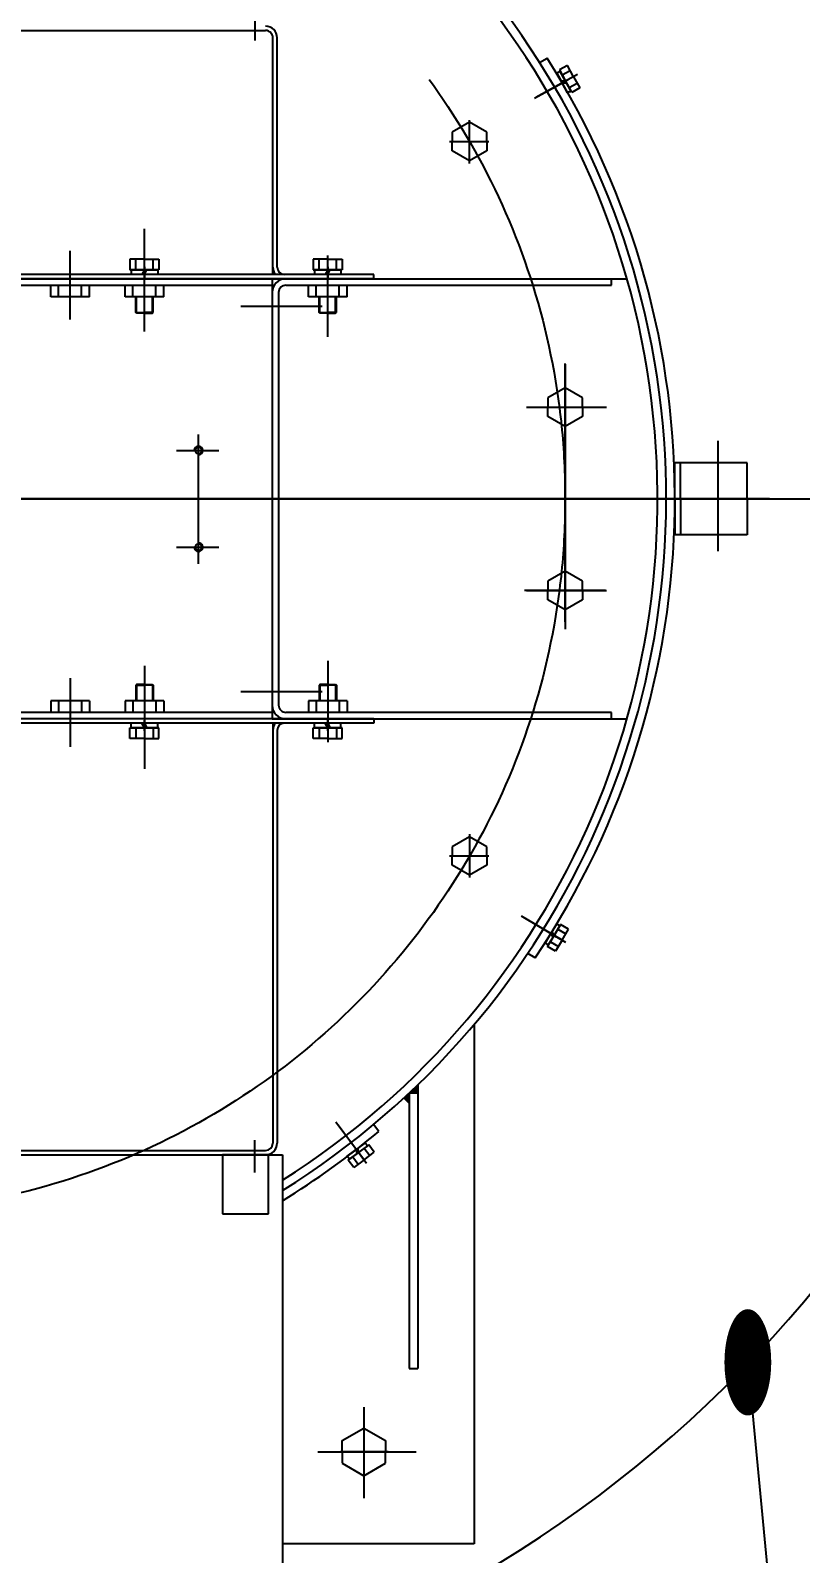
# Model space of a CAD drawing. Header units: millimetres. Extents: x 0 to 29400, y 0 to 20790.
# Drawn here: x 15597 to 16131, y 11451 to 12506 of the extents above; entities that cross this region are included whole.
import ezdxf
from ezdxf.enums import TextEntityAlignment as Align

# ---------------------------------------------------------------- set-up
doc = ezdxf.new("R2010")
doc.units = ezdxf.units.MM
doc.header["$LTSCALE"] = 700
doc.linetypes.add('F', pattern=[0.75, 0.5, -0.25])
doc.linetypes.add('G', pattern=[2, 1.25, -0.25, 0.25, -0.25])
for name, color, linetype in [('01', 7, 'Continuous'), ('02', 1, 'Continuous'), ('04', 2, 'F'), ('05', 142, 'G'), ('08', 1, 'Continuous')]:
    doc.layers.add(name, color=color, linetype=linetype)
doc.styles.get("Standard").update_dxf_attribs({"font": 'FZYTK.TTF', "width": 0.707})
doc.dimstyles.new('INTE', dxfattribs={"dimscale": 70, "dimtxt": 3.5, "dimasz": 3, "dimexe": 3, "dimexo": 0, "dimgap": 1, "dimtad": 1, "dimdec": 0, "dimdsep": 46, "dimtxsty": 'Standard', "dimcen": 0, "dimclrd": 1, "dimclre": 1, "dimclrt": 3, "dimaunit": 1, "dimadec": 0, "dimazin": 0, "dimtfac": 1, "dimtdec": 0, "dimtmove": 0, "dimatfit": 0, "dimfxl": 1, "dimarcsym": 0})

# ---------------------------------------------------------------- blocks, each defined once
blk = doc.blocks.new('*D847')
at = {"layer": '08', "color": 1, "lineweight": -2}
for p, q in [((19345.33032505005, 16880.97861289598), (25222.22751804423, 16880.97861289598)), ((25012.22751804423, 7692.97861289595), (25012.22751804423, 16670.97861289598)), ((14962.64169285735, 7482.978612895953), (25222.22751804423, 7482.97861289595))]:
    blk.add_line(p, q, dxfattribs=at)
at = {"layer": '08', "color": 1}
for points in [[(24977.22751804423, 16670.97861289598), (25047.22751804423, 16670.97861289598), (25012.22751804423, 16880.97861289598)], [(24977.22751804423, 7692.97861289595), (25047.22751804423, 7692.97861289595), (25012.22751804423, 7482.97861289595)]]:
    blk.add_solid(points, dxfattribs=at)
at = {"layer": 'DEFPOINTS', "color": 0}
for p in [(19345.33032505005, 16880.97861289598), (25012.22751804423, 16880.97861289598), (14962.64169285735, 7482.978612895953)]:
    blk.add_point(p, dxfattribs=at)
at = {"layer": '08', "color": 3, "insert": (24783.71285228706, 12181.97861289597), "char_height": 245, "attachment_point": 5, "rotation": 90}
blk.add_mtext('{\\fArial|b0|i0|c204|p34;Внешняя сторона кузова\\Fisocp,intecad|c134;9398}', dxfattribs=at)
blk = doc.blocks.new('*D854')
at = {"layer": '08', "color": 1, "lineweight": -2}
for p, q in [((19030.92553753621, 18159.26929364295), (25718.12244408788, 18159.26929364295)), ((25508.12244408788, 17949.26929364295), (25508.12244408787, 5239.669293642958)), ((15649.91551973172, 5029.669293642961), (25718.12244408787, 5029.669293642958))]:
    blk.add_line(p, q, dxfattribs=at)
at = {"layer": '08', "color": 1}
for points in [[(25473.12244408788, 17949.26929364295), (25543.12244408788, 17949.26929364295), (25508.12244408788, 18159.26929364295)], [(25473.12244408787, 5239.669293642958), (25543.12244408787, 5239.669293642958), (25508.12244408787, 5029.669293642958)]]:
    blk.add_solid(points, dxfattribs=at)
at = {"layer": 'DEFPOINTS', "color": 0}
for p in [(19030.92553753621, 18159.26929364295), (15649.91551973172, 5029.669293642961), (25508.12244408787, 5029.669293642958)]:
    blk.add_point(p, dxfattribs=at)
at = {"layer": '08', "color": 3, "insert": (25315.62244408787, 11594.46929364296), "char_height": 245, "attachment_point": 5, "rotation": 90}
blk.add_mtext('13130', dxfattribs=at)
blk = doc.blocks.new('*U839')
at = {"layer": '01'}
for p, q in [((7.58052717213873e-15, 16.47500000011956), (-15.00000000013123, 7.814745962199479)), ((15.00000000013121, 7.814745962199571), (7.58052717213873e-15, 16.47500000011956)), ((-15.00000000013123, 7.814745962199479), (-15.00000000013123, 0)), ((-15.00000000013122, -7.814745962199473), (-15.00000000013123, 0)), ((15.00000000013121, 0), (15.00000000013121, 7.814745962199571)), ((15.00000000013121, 0), (15.00000000013128, -7.814745962199571)), ((5.562988204201937e-15, -16.47500000011956), (-15.00000000013122, -7.814745962199473)), ((15.00000000013128, -7.814745962199571), (5.562988204201937e-15, -16.47500000011956))]:
    blk.add_line(p, q, dxfattribs=at)
at = {"layer": '05'}
for p, q in [((-7.751287668583853e-15, -18.28982099506591), (7.58052717213873e-15, 17.88689711369997)), ((-16.86132029995511, 0), (16.34612029626426, 0))]:
    blk.add_line(p, q, dxfattribs=at)
blk = doc.blocks.new('*U770')
at = {"layer": '01'}
for p, q in [((-7.699999999914781, 2.599999999833237), (-7.699999999914782, -3.503246160812043e-46)), ((4.775964779600941e-16, 2.599999999833236), (-7.699999999914781, 2.599999999833237)), ((-7.699999999914782, -3.503246160812043e-46), (0, 0)), ((0, 0), (-1.501110699740164, 2.599999999833237)), ((4.775964779600941e-16, 2.599999999833236), (1.501110699740164, -1.838269700692559e-16)), ((4.775964779600941e-16, 2.599999999833236), (7.699999999914783, 2.599999999833232)), ((7.699999999914782, -1.885893784865649e-15), (0, 0)), ((7.699999999914783, 2.599999999833232), (7.699999999914782, -1.885893784865649e-15))]:
    blk.add_line(p, q, dxfattribs=at)
at = {"layer": '05'}
blk.add_line((8.627374447395918e-16, 4.696679016059432), (0, -2.095679016226192), dxfattribs=at)
blk = doc.blocks.new('EWRW')
at = {"layer": '01'}
for p, q in [((5091.885509359078, 2659.694252373529), (5083.711328057597, 2656.212013862445)), ((5091.885509359078, 2659.694252373529), (5100.059690660561, 2663.176490884613)), ((5098.993807949846, 2655.765882336947), (5096.485498836575, 2661.653868868238)), ((5100.059690660561, 2663.176490884613), (5102.567999773827, 2657.288504353321)), ((5083.711328057597, 2656.212013862445), (5086.219637170865, 2650.324027331151)), ((5086.219637170865, 2650.324027331151), (5094.393818472349, 2653.806265842235)), ((5089.793828994851, 2651.846649347524), (5087.285519881581, 2657.73463587882)), ((5102.567999773827, 2657.288504353321), (5094.393818472349, 2653.806265842235))]:
    blk.add_line(p, q, dxfattribs=at)
at = {"layer": '05'}
blk.add_line((5090.6842676434, 2662.514038421954), (5103.623172561473, 2632.141347319306), dxfattribs=at)
at = {"layer": '01', "rotation": 23.61572414682392}
blk.add_blockref('*U770', (5095.435379778403, 2651.424008499951), dxfattribs=at)
blk = doc.blocks.new('*U838')
at = {"layer": '01'}
for p, q in [((7.375605564438452e-15, 13.3750000000022), (-12.00000000001768, 6.446796769716442)), ((12.00000000001767, 6.446796769716472), (7.375605564438452e-15, 13.3750000000022)), ((-12.00000000001768, 6.446796769716442), (-12.00000000001768, 0)), ((-12.00000000001769, -6.446796769716442), (-12.00000000001768, 0)), ((12.00000000001767, 0), (12.00000000001767, 6.446796769716472)), ((12.00000000001767, 0), (12.00000000001767, -6.446796769716471)), ((5.737694566200903e-15, -13.3750000000022), (-12.00000000001769, -6.446796769716442)), ((12.00000000001767, -6.446796769716471), (5.737694566200903e-15, -13.3750000000022))]:
    blk.add_line(p, q, dxfattribs=at)
at = {"layer": '05'}
for p, q in [((-7.57658130658479e-15, -15.18982099494801), (7.375605564438452e-15, 14.7868971135826)), ((-13.86132029984156, 0), (13.34612029615074, 0))]:
    blk.add_line(p, q, dxfattribs=at)

msp = doc.modelspace()

# ---------------------------------------------------------------- hatches: boundary and pattern name
at = {"layer": '01'}
h = msp.add_hatch(color=256, dxfattribs=at)
h.paths.add_polyline_path([(15865.62553753617, 11770.31895658492), (15859.62553753617, 11770.31895658492, 0.003669332267874826), (15865.62553753617, 11776.0431919939)])
h.paths.add_polyline_path([(15859.62553753617, 11763.31890638376), (15855.94512994274, 11766.88967468141, 0.002225871538853452), (15859.62553753617, 11770.31895658492)])

# ---------------------------------------------------------------- linework, layer by layer
msp.add_line((15904.62553753617, 11457.96929364296), (15771.77553753623, 11457.96929364296))
for radius, start, end in [(564.9999999999999, 301.9695861087195, 148.5113182904182), (558.9999999999999, 302.3542241476598, 149.5301643451404), (570.9999999999999, 301.5945864661517, 309.8511608666534)]:
    msp.add_arc((15472.62553753617, 12181.96929364296), radius, start, end)
for p, q in [((15260.85746169995, 12506.46929364016), (15760.12553753507, 12506.4692936397)), ((15765.12553753492, 12337.4692936397), (15765.12553753507, 12501.4692936397)), ((15765.12553753492, 12342.4692936397), (15765.12553753507, 12501.4692936397)), ((15768.12553753492, 12342.4692936397), (15768.12553753507, 12501.4692936397)), ((15676.12553753493, 12348.0692936397), (15666.11053753502, 12348.06929363971)), ((15666.11053753502, 12348.06929363971), (15666.11053753502, 12340.56929363964)), ((15670.12553753494, 12340.56929363964), (15670.12553753494, 12348.06929363971)), ((15676.12553753493, 12348.0692936397), (15686.14053753483, 12348.0692936397)), ((15682.1255375349, 12340.56929363962), (15682.12553753491, 12348.0692936397)), ((15686.14053753483, 12348.0692936397), (15686.14053753483, 12340.56929363962)), ((15793.11053753502, 12348.06929363956), (15793.11053753502, 12340.56929363949)), ((15803.12553753493, 12348.06929363956), (15793.11053753502, 12348.06929363956)), ((15797.12553753494, 12340.56929363949), (15797.12553753495, 12348.06929363956)), ((15803.12553753493, 12348.06929363956), (15813.14053753484, 12348.06929363955)), ((15809.12553753491, 12340.56929363948), (15809.12553753491, 12348.06929363955)), ((15813.14053753484, 12348.06929363955), (15813.14053753483, 12340.56929363948)), ((15835.12553753492, 12337.46929363963), (15176.12553753492, 12337.46929364024)), ((15666.11053753502, 12340.56929363964), (15676.12553753492, 12340.56929363963)), ((15666.92553753495, 12340.56929363964), (15666.92553753495, 12337.46929363978)), ((15676.12553753491, 12340.56929363963), (15666.92553753495, 12340.56929363964)), ((15676.12553753491, 12340.56929363963), (15674.33575170058, 12337.46929363978)), ((15676.12553753491, 12337.46929363978), (15677.91532336925, 12340.56929363963)), ((15686.14053753483, 12340.56929363962), (15676.12553753492, 12340.56929363963)), ((15676.12553753491, 12340.56929363963), (15685.32553753489, 12340.56929363962)), ((15685.32553753489, 12340.56929363962), (15685.32553753488, 12337.46929363977)), ((15835.12553753492, 12337.46929363963), (15773.12553753492, 12337.46929363969)), ((15793.11053753502, 12340.56929363949), (15803.12553753493, 12340.56929363948)), ((15793.92553753495, 12340.56929363949), (15793.92553753495, 12337.46929363964)), ((15803.12553753492, 12340.56929363948), (15793.92553753495, 12340.56929363949)), ((15803.12553753492, 12340.56929363948), (15801.33575170059, 12337.46929363963)), ((15803.12553753492, 12340.56929363948), (15812.3255375349, 12340.56929363948)), ((15813.14053753483, 12340.56929363948), (15803.12553753493, 12340.56929363948)), ((15803.12553753492, 12337.46929363963), (15804.91532336926, 12340.56929363948)), ((15812.3255375349, 12340.56929363948), (15812.32553753489, 12337.46929363962)), ((15835.12553753491, 12334.46929363963), (15835.12553753492, 12337.46929363963)), ((15835.12553753491, 12334.46929363963), (15176.12553753491, 12334.46929364024)), ((15764.62553753491, 12334.4692936397), (16010.42173499265, 12334.46929363947)), ((15835.12553753491, 12334.46929363963), (15773.12553753491, 12334.46929363969)), ((15999.62553753491, 12329.96929363948), (15999.62553753491, 12334.46929363948)), ((16093.62553753617, 12206.96929364295), (16043.07798954248, 12206.96929364295)), ((16043.62553753617, 12181.96929364296), (16043.62553753617, 12206.96929364295)), ((16047.62553753617, 12181.96929364296), (16047.62553753617, 12206.96929364295)), ((16093.62553753617, 12181.96929364296), (16093.62553753617, 12206.96929364295)), ((16043.62553753617, 12181.96929364296), (16043.62553753617, 12156.96929364298)), ((16047.62553753617, 12181.96929364296), (16047.62553753617, 12156.96929364298)), ((16093.62553753617, 12181.96929364296), (16093.62553753617, 12156.96929364298)), ((16093.62553753617, 12156.96929364298), (16043.07798954248, 12156.96929364298)), ((15999.62553753464, 12029.46929363948), (15999.62553753464, 12033.96929363948)), ((15835.12553753464, 12029.46929363964), (15176.12553753464, 12029.46929364024)), ((15835.12553753464, 12026.46929363964), (15176.12553753464, 12026.46929364024)), ((15666.11053753472, 12015.86929363987), (15666.11053753473, 12023.36929363995)), ((15666.11053753473, 12023.36929363995), (15676.12553753463, 12023.36929363994)), ((15666.92553753465, 12023.36929363995), (15666.92553753465, 12026.4692936398)), ((15676.12553753463, 12023.36929363994), (15666.92553753465, 12023.36929363995)), ((15670.12553753465, 12023.36929363995), (15670.12553753464, 12015.86929363987)), ((15676.12553753463, 12023.36929363994), (15674.3357517003, 12026.46929363979)), ((15676.12553753463, 12026.46929363979), (15677.91532336896, 12023.36929363994)), ((15676.12553753463, 12023.36929363994), (15685.3255375346, 12023.36929363993)), ((15686.14053753453, 12023.36929363993), (15676.12553753463, 12023.36929363994)), ((15682.12553753462, 12023.36929363993), (15682.12553753461, 12015.86929363986)), ((15685.3255375346, 12023.36929363993), (15685.32553753461, 12026.46929363978)), ((15686.14053753453, 12015.86929363986), (15686.14053753453, 12023.36929363993)), ((15764.62553753464, 12029.4692936397), (16010.42173499237, 12029.46929363947)), ((15765.12553753464, 12026.4692936397), (15765.12553753437, 11735.4692936397)), ((15765.12553753463, 12021.4692936397), (15765.12553753437, 11735.4692936397)), ((15768.12553753463, 12021.4692936397), (15768.12553753437, 11735.4692936397)), ((15835.12553753464, 12029.46929363964), (15773.12553753464, 12029.4692936397)), ((15835.12553753464, 12026.46929363964), (15773.12553753464, 12026.4692936397)), ((15793.11053753473, 12015.86929363978), (15793.11053753473, 12023.36929363985)), ((15793.11053753473, 12023.36929363985), (15803.12553753464, 12023.36929363984)), ((15793.92553753466, 12023.36929363985), (15793.92553753466, 12026.4692936397)), ((15803.12553753463, 12023.36929363984), (15793.92553753466, 12023.36929363985)), ((15797.12553753465, 12023.36929363985), (15797.12553753464, 12015.86929363978)), ((15803.12553753463, 12023.36929363984), (15801.3357517003, 12026.4692936397)), ((15803.12553753464, 12026.4692936397), (15804.91532336896, 12023.36929363984)), ((15813.14053753454, 12023.36929363984), (15803.12553753464, 12023.36929363984)), ((15803.12553753463, 12023.36929363984), (15812.32553753461, 12023.36929363984)), ((15809.12553753462, 12023.36929363984), (15809.12553753461, 12015.86929363976)), ((15812.32553753461, 12023.36929363984), (15812.32553753461, 12026.46929363969)), ((15813.14053753453, 12015.86929363976), (15813.14053753454, 12023.36929363984)), ((15835.12553753464, 12029.46929363964), (15835.12553753464, 12026.46929363964)), ((15676.12553753462, 12015.86929363987), (15666.11053753472, 12015.86929363987)), ((15676.12553753462, 12015.86929363987), (15686.14053753453, 12015.86929363986)), ((15803.12553753463, 12015.86929363977), (15793.11053753473, 12015.86929363978)), ((15803.12553753463, 12015.86929363977), (15813.14053753453, 12015.86929363976)), ((15859.62553753617, 11770.31895658492), (15865.62553753617, 11770.31895658492)), ((15855.94512994274, 11766.88967468141), (15859.62553753617, 11763.31890638376)), ((15260.85746169924, 11730.46929364016), (15760.12553753436, 11730.4692936397)), ((15260.85746169923, 11727.46929364016), (15771.77553753623, 11727.4692936397)), ((15730.12553753436, 11727.46929363973), (15730.12553753432, 11686.46929363973)), ((15762.12553753436, 11727.4692936397), (15730.12553753436, 11727.46929363973)), ((15762.12553753432, 11686.4692936397), (15762.12553753436, 11727.4692936397)), ((15730.12553753432, 11686.46929363973), (15762.12553753432, 11686.4692936397))]:
    msp.add_line(p, q, dxfattribs=at)
at = {"layer": '01', "color": 7, "linetype": 'Continuous'}
for p, q in [((15949.94334880295, 12484.28156108757), (15955.19994647535, 12487.19534075724)), ((15180.62553753491, 12334.46929364024), (15764.62553753491, 12334.4692936397)), ((15180.62553753491, 12329.96929364024), (15764.62553753491, 12329.9692936397)), ((15611.2505375308, 12321.96929364053), (15611.2505375308, 12329.96929363985)), ((15616.6255375351, 12321.96929364053), (15616.62553753511, 12329.96929363984)), ((15624.6255375349, 12320.91760969679), (15624.62553753491, 12331.02097574989)), ((15632.6255375347, 12321.96929364051), (15632.6255375347, 12329.96929363983)), ((15638.000537539, 12321.96929364051), (15638.00053753901, 12329.96929363983)), ((15662.7505375308, 12321.96929364049), (15662.75053753081, 12329.96929363981)), ((15668.1255375351, 12321.96929364048), (15668.12553753512, 12329.9692936398)), ((15676.1255375349, 12320.91760969674), (15676.12553753491, 12331.02097574985)), ((15684.1255375347, 12321.96929364047), (15684.1255375347, 12329.96929363978)), ((15689.500537539, 12321.96929364047), (15689.50053753901, 12329.96929363978)), ((15764.62553753491, 12334.4692936397), (15764.62553753464, 12029.4692936397)), ((15774.12553753491, 12329.96929363969), (15999.62553753491, 12329.96929363948)), ((15789.7505375308, 12321.96929364034), (15789.75053753081, 12329.96929363966)), ((15795.12553753511, 12321.96929364034), (15795.12553753512, 12329.96929363966)), ((15803.12553753491, 12320.9176096966), (15803.12553753491, 12331.0209757497)), ((15811.1255375347, 12321.96929364033), (15811.12553753471, 12329.96929363964)), ((15816.50053753901, 12321.96929364032), (15816.50053753902, 12329.96929363964)), ((15638.000537539, 12321.96929364051), (15611.2505375308, 12321.96929364053)), ((15689.500537539, 12321.96929364047), (15662.7505375308, 12321.96929364049)), ((15670.12553753489, 12311.06929363964), (15670.1255375349, 12321.96929364048)), ((15682.12553753489, 12311.06929363962), (15682.1255375349, 12321.96929364048)), ((15769.12553753491, 12324.9692936397), (15769.12553753464, 12038.9692936397)), ((15816.50053753901, 12321.96929364032), (15789.7505375308, 12321.96929364034)), ((15797.1255375349, 12311.06929363949), (15797.12553753491, 12321.96929364034)), ((15809.1255375349, 12311.06929363948), (15809.12553753491, 12321.96929364033)), ((15670.12553753489, 12311.06929363964), (15676.12553753489, 12311.06929363963)), ((15670.62553753489, 12310.56929363964), (15670.12553753489, 12311.06929363964)), ((15676.1255375349, 12310.56929363963), (15670.62553753489, 12310.56929363964)), ((15682.12553753489, 12311.06929363962), (15676.12553753489, 12311.06929363963)), ((15676.12553753489, 12310.56929363963), (15681.62553753489, 12310.56929363962)), ((15681.62553753489, 12310.56929363962), (15682.12553753489, 12311.06929363962)), ((15797.6255375349, 12310.56929363949), (15797.1255375349, 12311.06929363949)), ((15797.1255375349, 12311.06929363949), (15803.1255375349, 12311.06929363948)), ((15803.1255375349, 12310.56929363948), (15797.6255375349, 12310.56929363949)), ((15809.1255375349, 12311.06929363948), (15803.1255375349, 12311.06929363948)), ((15803.12553753489, 12310.56929363948), (15808.6255375349, 12310.56929363948)), ((15808.6255375349, 12310.56929363948), (15809.1255375349, 12311.06929363948)), ((15670.62553753466, 12053.36929363995), (15670.12553753466, 12052.86929363995)), ((15670.12553753466, 12052.86929363995), (15670.12553753465, 12041.96929363909)), ((15670.12553753466, 12052.86929363995), (15676.12553753466, 12052.86929363994)), ((15676.12553753467, 12053.36929363994), (15670.62553753466, 12053.36929363995)), ((15676.12553753465, 12053.36929363994), (15681.62553753466, 12053.36929363993)), ((15682.12553753466, 12052.86929363993), (15676.12553753466, 12052.86929363994)), ((15681.62553753466, 12053.36929363993), (15682.12553753466, 12052.86929363993)), ((15682.12553753466, 12052.86929363993), (15682.12553753465, 12041.96929363909)), ((15797.62553753467, 12053.36929363985), (15797.12553753467, 12052.86929363985)), ((15797.12553753467, 12052.86929363985), (15797.12553753465, 12041.969293639)), ((15797.12553753467, 12052.86929363985), (15803.12553753467, 12052.86929363984)), ((15803.12553753467, 12053.36929363984), (15797.62553753467, 12053.36929363985)), ((15803.12553753466, 12053.36929363984), (15808.62553753467, 12053.36929363984)), ((15809.12553753467, 12052.86929363984), (15803.12553753467, 12052.86929363984)), ((15808.62553753467, 12053.36929363984), (15809.12553753467, 12052.86929363984)), ((15809.12553753467, 12052.86929363984), (15809.12553753465, 12041.96929363899)), ((15638.00053753875, 12041.96929363913), (15611.25053753054, 12041.96929363915)), ((15611.25053753054, 12041.96929363915), (15611.25053753053, 12033.96929363984)), ((15616.62553753485, 12041.96929363914), (15616.62553753484, 12033.96929363983)), ((15624.62553753465, 12043.02097758287), (15624.62553753464, 12032.91761152977)), ((15632.62553753444, 12041.96929363913), (15632.62553753443, 12033.96929363981)), ((15638.00053753875, 12041.96929363913), (15638.00053753874, 12033.96929363981)), ((15689.50053753875, 12041.96929363908), (15662.75053753055, 12041.9692936391)), ((15662.75053753055, 12041.9692936391), (15662.75053753053, 12033.96929363978)), ((15668.12553753486, 12041.96929363909), (15668.12553753484, 12033.96929363978)), ((15676.12553753465, 12043.02097758282), (15676.12553753464, 12032.91761152972)), ((15684.12553753444, 12041.96929363908), (15684.12553753443, 12033.96929363976)), ((15689.50053753875, 12041.96929363908), (15689.50053753874, 12033.96929363976)), ((15816.50053753876, 12041.96929363898), (15789.75053753055, 12041.96929363901)), ((15789.75053753055, 12041.96929363901), (15789.75053753054, 12033.96929363969)), ((15795.12553753486, 12041.969293639), (15795.12553753485, 12033.96929363969)), ((15803.12553753465, 12043.02097758273), (15803.12553753464, 12032.91761152962)), ((15811.12553753445, 12041.96929363899), (15811.12553753444, 12033.96929363967)), ((15816.50053753876, 12041.96929363898), (15816.50053753875, 12033.96929363967)), ((15764.62553753464, 12033.9692936397), (15180.62553753464, 12033.96929364024)), ((15999.62553753464, 12033.96929363948), (15774.12553753464, 12033.96929363969)), ((15764.62553753464, 12029.4692936397), (15180.62553753464, 12029.46929364024)), ((15946.83384720815, 11863.90093772235), (15941.6573489296, 11866.95475445309)), ((15904.62553753617, 11817.8250914373), (15904.62553753617, 11457.96929364296)), ((15859.62553753617, 11770.31895658492), (15859.62553753617, 11579.30172850451)), ((15865.62553753617, 11776.0431919939), (15865.62553753617, 11579.30172850451)), ((15838.51974760178, 11743.60594316704), (15834.94156858845, 11748.43487327645)), ((15771.77553753623, 11727.4692936397), (15771.77553753623, 11183.95882131059)), ((15859.62553753617, 11579.30172850451), (15865.62553753617, 11579.30172850451))]:
    msp.add_line(p, q, dxfattribs=at)
for centre in [(15713.6255375348, 12215.46929363975), (15713.62553753475, 12148.46929363975)]:
    msp.add_circle(centre, 2.32095182976127, dxfattribs=at)
at = {"layer": '01'}
for centre, radius, start, end in [((15472.62553753621, 12181.96929364296), 863.5, 290.2696570374847, 70.31158184843007), ((15760.12553753507, 12501.4692936397), 8, 359.9999999998958, 90), ((15760.12553753507, 12501.4692936397), 5, 359.9999999998958, 90), ((15773.12553753492, 12342.46929363969), 8, 179.9999999998958, 218.6821874533598), ((15773.12553753492, 12342.46929363969), 5, 179.9999999998958, 270), ((15774.12553753491, 12324.96929363969), 9.5, 90, 179.9999999998958), ((15774.12553753491, 12324.96929363969), 5, 90, 179.9999999998958), ((15774.12553753464, 12038.96929363969), 9.5, 179.9999999998958, 270), ((15774.12553753464, 12038.96929363969), 5, 179.9999999998958, 270), ((15773.12553753463, 12021.4692936397), 8, 141.3178125466402, 179.9999999998958), ((15773.12553753463, 12021.4692936397), 5, 90, 179.9999999998958), ((15760.12553753437, 11735.4692936397), 5, 270, 359.9999999998958), ((15760.12553753437, 11735.4692936397), 8, 270, 359.9999999998958)]:
    msp.add_arc(centre, radius, start, end, dxfattribs=at)
at = {"layer": '01', "color": 7, "linetype": 'Continuous'}
msp.add_arc((15472.62553753617, 12181.96929364296), 570.9999999999999, 326.1488391333988, 32.31316086672788, dxfattribs=at)
at = {"layer": '02'}
for p, q in [((15670.62553753489, 12310.56929363964), (15670.6255375349, 12321.96929364048)), ((15681.62553753489, 12310.56929363962), (15681.6255375349, 12321.96929364048)), ((15797.6255375349, 12310.56929363949), (15797.62553753491, 12321.96929364034)), ((15808.6255375349, 12310.56929363948), (15808.62553753491, 12321.96929364033)), ((15670.62553753466, 12053.36929363995), (15670.62553753465, 12041.96929363909)), ((15681.62553753466, 12053.36929363993), (15681.62553753465, 12041.96929363909)), ((15797.62553753467, 12053.36929363985), (15797.62553753465, 12041.969293639)), ((15808.62553753467, 12053.36929363984), (15808.62553753465, 12041.96929363899)), ((16094.18167993163, 11582.55273410316), (16821.96459327242, 3917.817492291157))]:
    msp.add_line(p, q, dxfattribs=at)
at = {"layer": '02', "color": 1, "linetype": 'Continuous'}
for centre, start, end in [((15713.6255375348, 12215.46929363975), 270, 179.9999999998958), ((15713.62553753475, 12148.46929363975), 179.9999999998958, 90)]:
    msp.add_arc(centre, 3, start, end, dxfattribs=at)
at = {"layer": '05'}
for p, q in [((15752.62553753509, 12521.72401930879), (15752.62553753507, 12499.44747435243)), ((15676.12553753488, 12297.80880451495), (15676.12553753494, 12368.99046310993)), ((15624.62553753489, 12306.1856070058), (15624.62553753493, 12353.79219729197)), ((15676.12553753492, 12342.66597265585), (15676.12553753491, 12335.37361462355)), ((15676.12553753617, 12342.66597265902), (15676.12553753617, 12335.37361462672)), ((15803.12553753492, 12342.66597265571), (15803.12553753491, 12335.3736146234)), ((15742.91528245885, 12315.46929364296), (15799.21964980177, 12315.46929364296)), ((15967.62553753617, 12096.74720025607), (15967.62553753617, 12275.63175138946)), ((15944.41024076205, 12245.46929363953), (15996.1592304202, 12245.46929363949)), ((15713.62553753473, 12137.01295147757), (15713.62553753481, 12226.62706304993)), ((16073.62553753617, 12145.67474672026), (16073.62553753617, 12222.23725699385)), ((15698.41934305144, 12215.46929363976), (15727.77624549837, 12215.46929363973)), ((16109.14195859223, 12181.96929364296), (14683.37990037676, 12181.96929364296)), ((16047.04817355807, 12181.96929364296), (16104.90723331959, 12181.96929364296)), ((15698.41934305138, 12148.46929363976), (15727.77624549831, 12148.46929363973)), ((15944.41024076339, 12118.46929364296), (15996.15923042154, 12118.46929364296)), ((15948.12394235461, 12118.46929363953), (15988.97458106362, 12118.46929363949)), ((15676.12553753467, 12066.12978276462), (15676.12553753461, 11994.94812416963)), ((15624.62553753467, 12057.75298027385), (15624.62553753462, 12010.14638998768)), ((15742.91528245884, 12048.46929364296), (15799.21964980176, 12048.46929364296)), ((15676.12553753462, 12021.27261462371), (15676.12553753463, 12028.56497265602)), ((15803.12553753463, 12021.27261462362), (15803.12553753464, 12028.56497265592)), ((15752.62553753435, 11715.21456797064), (15752.62553753438, 11737.491112927)), ((15828.22553753618, 11552.5669719053), (15828.22553753617, 11489.40603387871)), ((15796.1752874751, 11521.56929364296), (15864.39303537265, 11521.56929364296))]:
    msp.add_line(p, q, dxfattribs=at)
at = {"layer": '05', "color": 142, "linetype": 'G'}
for p, q in [((15946.4505452841, 12459.47838712466), (15968.31082629, 12471.59573875354)), ((15803.1255375349, 12315.3062696375), (15803.12553753493, 12350.65016587342)), ((15803.12553753488, 12294.28276514221), (15803.12553753493, 12350.65016587342)), ((15423.98003652615, 12181.96929364296), (16084.92160049054, 12181.96929364297)), ((15423.98003652613, 12181.96929364296), (16084.92160049051, 12181.96929364296)), ((15803.12553753468, 12069.65582213712), (15803.12553753462, 12013.28842140591)), ((15965.91344031748, 11875.86606601031), (15937.32382366357, 11892.73218765569)), ((15828.61452608599, 11723.38017359237), (15808.85237012548, 11750.05018355799))]:
    msp.add_line(p, q, dxfattribs=at)
at = {"layer": '05', "color": 4, "linetype": 'G'}
for p, q in [((15967.6255375349, 12275.35449600521), (15967.62553753472, 12091.5237391956)), ((15940.74418259812, 12245.46929363955), (15996.22926364844, 12245.4692936395)), ((10158.60498530534, 12181.97861289598), (19409.13312999134, 12181.97861289598)), ((15995.46705492894, 12118.46929364295), (15939.56433020956, 12118.46929364295)), ((15940.74418259801, 12118.46929363955), (15996.22926364833, 12118.4692936395))]:
    msp.add_line(p, q, dxfattribs=at)
msp.add_circle((15472.62553753614, 12181.96929364295), 495, dxfattribs=at)

# ---------------------------------------------------------------- block references
at = {"layer": '04', "xscale": -1}
for p, rotation in [((18345.97131102184, 7242.537083615072), 321.9725044956453), ((12666.85068675505, 7172.893546505509), 262.5362257256869), ((10958.22533592797, 8676.888329982668), 239.6122257260237)]:
    msp.add_blockref('EWRW', p, dxfattribs=dict(at, rotation=rotation))
at = {"layer": '04', "rotation": 180}
msp.add_blockref('*U839', (15828.22553753618, 11521.56929364295), dxfattribs=at)
at = {"layer": '05', "rotation": 359.9999999998958}
for p in [(15901.30811240826, 12429.46929363959), (15967.6255375348, 12245.46929363953)]:
    msp.add_blockref('*U838', p, dxfattribs=at)
at = {"layer": '05', "extrusion": (0, 0, -1), "zscale": -1, "rotation": 180}
msp.add_blockref('*U838', (-15967.62553753463, 12118.46929363954), dxfattribs=at)
at = {"layer": '05', "xscale": -1, "rotation": 179.9999999998957}
msp.add_blockref('*U838', (15901.30811240781, 11934.46929363957), dxfattribs=at)

# ---------------------------------------------------------------- texts
at = {"layer": '02', "width": 0.45}
msp.add_text('●', height=60, dxfattribs=at).set_placement((16076.18167993163, 11552.55273410316), (16112.18167993163, 11552.55273410316), align=Align.FIT)

# ---------------------------------------------------------------- dimensions: what is measured, and where the dimension line sits
at = {"layer": '08'}
dim = msp.add_linear_dim(base=(25508.12244408787, 5029.669293642958), p1=(19030.92553753621, 18159.26929364295), p2=(15649.91551973172, 5029.669293642961), angle=90, dimstyle='INTE', dxfattribs=at)
dim.commit()
dim.dimension.update_dxf_attribs({"geometry": '*D854', "text_midpoint": (25508.12244408787, 11594.46929364296), "dimtype": 160})
dim = msp.add_linear_dim(base=(25012.22751804423, 16880.97861289598), p1=(14962.64169285735, 7482.978612895953), p2=(19345.33032505005, 16880.97861289598), angle=90, text='{\\fArial|b0|i0|c204|p34;Внешняя сторона кузова\\Fisocp,intecad|c134;<>}', dimstyle='INTE', dxfattribs=at)
dim.commit()
dim.dimension.update_dxf_attribs({"geometry": '*D847', "text_midpoint": (24783.71285228706, 12181.97861289597)})

doc.saveas('drawing.dxf')
